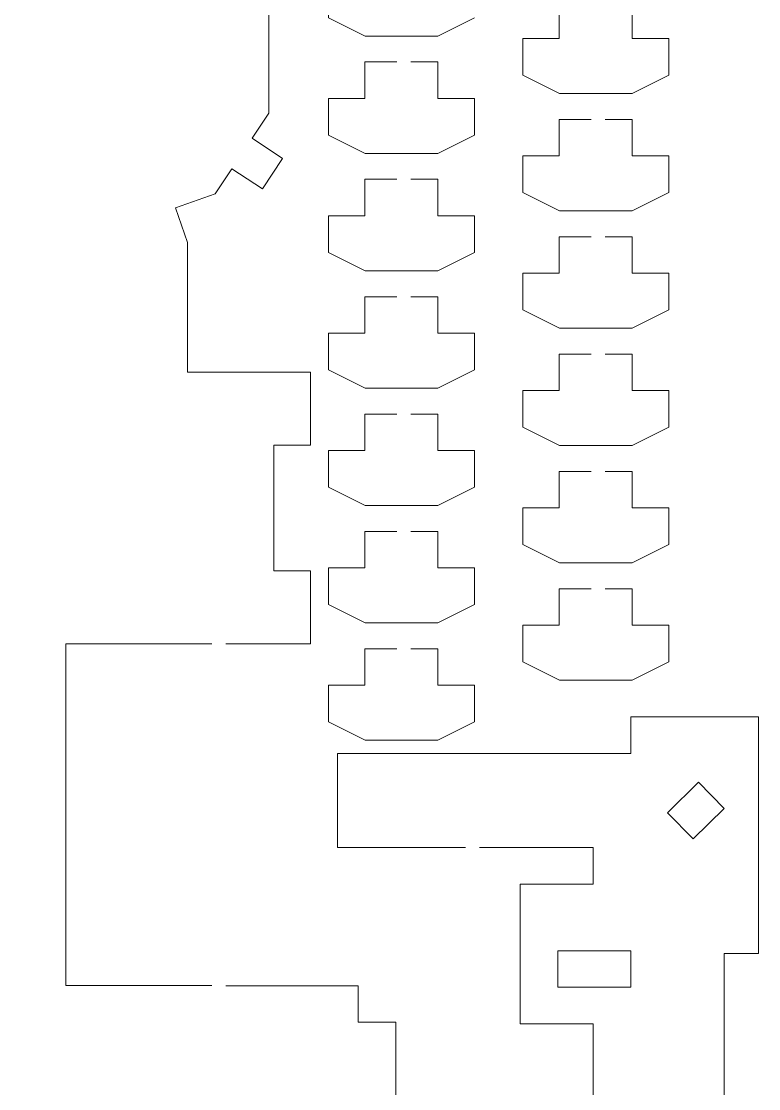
# Model space of a CAD drawing. Header units: centimetres. Extents: x -17.9 to 31.7, y -34.2 to -8.9.
# Drawn here: x -6.77 to -1.51, y -22.03 to -14.4 of the extents above; entities that cross this region are included whole.
import ezdxf

# ---------------------------------------------------------------- set-up
doc = ezdxf.new("R2010")
doc.units = ezdxf.units.CM
doc.header["$MEASUREMENT"] = 0
doc.layers.add('Layer 1', color=7, linetype='Continuous')

msp = doc.modelspace()

# ---------------------------------------------------------------- linework, layer by layer
at = {"layer": 'Layer 1', "color": 250, "lineweight": 9}
for points, knots in [([(-5.3119, -18.84972), (-5.3119, -18.84972), (-4.70847, -18.84972), (-4.70847, -18.84972), (-4.70847, -18.84972), (-4.70847, -18.84972), (-4.70847, -18.32774), (-4.70847, -18.32774), (-4.70847, -18.32774), (-4.70847, -18.32774), (-4.96946, -18.32774), (-4.96946, -18.32774), (-4.96946, -18.32774), (-4.96946, -18.32774), (-4.96946, -17.43143), (-4.96946, -17.43143), (-4.96946, -17.43143), (-4.96946, -17.43143), (-4.70847, -17.43143), (-4.70847, -17.43143), (-4.70847, -17.43143), (-4.70847, -17.43143), (-4.70847, -16.90946), (-4.70847, -16.90946), (-4.70847, -16.90946), (-4.70847, -16.90946), (-5.58678, -16.90946), (-5.58678, -16.90946), (-5.58678, -16.90946), (-5.58678, -16.90946), (-5.58678, -15.98254), (-5.58678, -15.98254), (-5.58678, -15.98254), (-5.58678, -15.98254), (-5.67304, -15.73621), (-5.67304, -15.73621), (-5.67304, -15.73621), (-5.67304, -15.73621), (-5.38875, -15.63666), (-5.38875, -15.63666), (-5.38875, -15.63666), (-5.38875, -15.63666), (-5.2693, -15.45644), (-5.2693, -15.45644), (-5.2693, -15.45644), (-5.2693, -15.45644), (-5.05176, -15.60062), (-5.05176, -15.60062), (-5.05176, -15.60062), (-5.05176, -15.60062), (-4.90757, -15.38309), (-4.90757, -15.38309), (-4.90757, -15.38309), (-4.90757, -15.38309), (-5.12511, -15.2389), (-5.12511, -15.2389), (-5.12511, -15.2389), (-5.12511, -15.2389), (-5.00565, -15.05868), (-5.00565, -15.05868), (-5.00565, -15.05868), (-5.00565, -15.05868), (-5.00565, -14.32349), (-5.00565, -14.32349), (-5.00565, -14.32349), (-5.00565, -14.32349), (-4.74467, -14.32349), (-4.74467, -14.32349), (-4.74467, -14.32349), (-4.74467, -14.32349), (-4.74467, -13.80152), (-4.74467, -13.80152), (-4.74467, -13.80152), (-4.74467, -13.80152), (-5.00565, -13.80152), (-5.00565, -13.80152), (-5.00565, -13.80152), (-5.00565, -13.80152), (-5.00565, -13.06633), (-5.00565, -13.06633), (-5.00565, -13.06633), (-5.00565, -13.06633), (-5.12511, -12.88611), (-5.12511, -12.88611), (-5.12511, -12.88611), (-5.12511, -12.88611), (-4.90757, -12.74193), (-4.90757, -12.74193), (-4.90757, -12.74193), (-4.90757, -12.74193), (-5.05176, -12.52438), (-5.05176, -12.52438), (-5.05176, -12.52438), (-5.05176, -12.52438), (-5.2693, -12.66858), (-5.2693, -12.66858), (-5.2693, -12.66858), (-5.2693, -12.66858), (-5.38875, -12.48835), (-5.38875, -12.48835), (-5.38875, -12.48835), (-5.38875, -12.48835), (-5.67304, -12.3888), (-5.67304, -12.3888), (-5.67304, -12.3888), (-5.67304, -12.3888), (-5.58678, -12.14248), (-5.58678, -12.14248), (-5.58678, -12.14248), (-5.58678, -12.14248), (-6.195, -11.83808), (-6.195, -11.83808), (-6.195, -11.83808), (-6.195, -11.83808), (-6.45579, -11.83808), (-6.45579, -11.83808), (-6.45579, -11.83808), (-6.45579, -11.83808), (-6.45579, -11.18729), (-6.45579, -11.18729), (-6.45579, -11.18729), (-6.45579, -11.18729), (-6.06703, -11.18729), (-6.06703, -11.18729), (-6.06703, -11.18729), (-6.03678, -11.1863), (-6.00685, -11.18075), (-5.97825, -11.17084), (-5.97825, -11.17084), (-5.9422, -11.15833), (-5.90946, -11.13783), (-5.88248, -11.11085), (-5.88248, -11.11085), (-5.84185, -11.07022), (-5.81577, -11.01733), (-5.80828, -10.96038), (-5.80828, -10.96038), (-5.80753, -10.95472), (-5.80688, -10.94905), (-5.80688, -10.94336), (-5.80688, -10.94336), (-5.80688, -10.93766), (-5.80604, -10.93199), (-5.80604, -10.92631), (-5.80604, -10.92631), (-5.80604, -10.92631), (-6.06703, -10.92631), (-6.06703, -10.92631), (-6.06703, -10.92631), (-6.06703, -10.92631), (-6.06703, -10.40433), (-6.06703, -10.40433), (-6.06703, -10.40433), (-6.06703, -10.40433), (-6.58863, -10.40433), (-6.58863, -10.40433), (-6.58863, -10.40433), (-6.58863, -10.40433), (-6.58863, -10.92631), (-6.58863, -10.92631), (-6.58863, -10.92631), (-6.58863, -10.92631), (-6.6832, -10.92631), (-6.6832, -10.92631)], [0, 0, 0, 0, 0.0238095, 0.0238095, 0.0238095, 0.0238095, 0.047619, 0.047619, 0.047619, 0.047619, 0.0714286, 0.0714286, 0.0714286, 0.0714286, 0.0952381, 0.0952381, 0.0952381, 0.0952381, 0.1190476, 0.1190476, 0.1190476, 0.1190476, 0.1428571, 0.1428571, 0.1428571, 0.1428571, 0.1666667, 0.1666667, 0.1666667, 0.1666667, 0.1904762, 0.1904762, 0.1904762, 0.1904762, 0.2142857, 0.2142857, 0.2142857, 0.2142857, 0.2380952, 0.2380952, 0.2380952, 0.2380952, 0.2619048, 0.2619048, 0.2619048, 0.2619048, 0.2857143, 0.2857143, 0.2857143, 0.2857143, 0.3095238, 0.3095238, 0.3095238, 0.3095238, 0.3333333, 0.3333333, 0.3333333, 0.3333333, 0.3571429, 0.3571429, 0.3571429, 0.3571429, 0.3809524, 0.3809524, 0.3809524, 0.3809524, 0.4047619, 0.4047619, 0.4047619, 0.4047619, 0.4285714, 0.4285714, 0.4285714, 0.4285714, 0.452381, 0.452381, 0.452381, 0.452381, 0.4761905, 0.4761905, 0.4761905, 0.4761905, 0.5, 0.5, 0.5, 0.5, 0.5238095, 0.5238095, 0.5238095, 0.5238095, 0.547619, 0.547619, 0.547619, 0.547619, 0.5714286, 0.5714286, 0.5714286, 0.5714286, 0.5952381, 0.5952381, 0.5952381, 0.5952381, 0.6190476, 0.6190476, 0.6190476, 0.6190476, 0.6428571, 0.6428571, 0.6428571, 0.6428571, 0.6666667, 0.6666667, 0.6666667, 0.6666667, 0.6904762, 0.6904762, 0.6904762, 0.6904762, 0.7142857, 0.7142857, 0.7142857, 0.7142857, 0.7380952, 0.7380952, 0.7380952, 0.7380952, 0.7619048, 0.7619048, 0.7619048, 0.7619048, 0.7857143, 0.7857143, 0.7857143, 0.7857143, 0.8095238, 0.8095238, 0.8095238, 0.8095238, 0.8333333, 0.8333333, 0.8333333, 0.8333333, 0.8571429, 0.8571429, 0.8571429, 0.8571429, 0.8809524, 0.8809524, 0.8809524, 0.8809524, 0.9047619, 0.9047619, 0.9047619, 0.9047619, 0.9285714, 0.9285714, 0.9285714, 0.9285714, 0.952381, 0.952381, 0.952381, 0.952381, 1, 1, 1, 1]), ([(-6.7832, -10.92631), (-6.7832, -10.92631), (-6.97777, -10.92631), (-6.97777, -10.92631), (-6.97777, -10.92631), (-6.97777, -10.92631), (-6.97777, -14.01845), (-6.97777, -14.01845), (-6.97777, -14.01845), (-6.97777, -14.01845), (-5.67304, -14.01845), (-5.67304, -14.01845), (-5.67304, -14.01845), (-5.67304, -14.01845), (-5.67304, -14.27883), (-5.67304, -14.27883), (-5.67304, -14.27883), (-5.67304, -14.27883), (-6.97797, -14.27883), (-6.97797, -14.27883), (-6.97797, -14.27883), (-6.97797, -14.27883), (-6.97798, -16.29522), (-6.97798, -16.29522), (-6.97798, -16.29522), (-6.97897, -16.32547), (-6.98451, -16.35541), (-6.99443, -16.38401), (-6.99443, -16.38401), (-7.00693, -16.42005), (-7.02744, -16.4528), (-7.05442, -16.47977), (-7.05442, -16.47977), (-7.07459, -16.49994), (-7.09794, -16.51668), (-7.12353, -16.5293), (-7.12353, -16.5293), (-7.14912, -16.54192), (-7.17661, -16.55026), (-7.2049, -16.55399), (-7.2049, -16.55399), (-7.22065, -16.55606), (-7.2365, -16.5573), (-7.25238, -16.55772), (-7.25238, -16.55772), (-7.28209, -16.55849), (-7.31139, -16.56471), (-7.33884, -16.57609), (-7.33884, -16.57609), (-7.38116, -16.59363), (-7.41813, -16.62199), (-7.44602, -16.65834), (-7.44602, -16.65834), (-7.4739, -16.69468), (-7.49174, -16.73772), (-7.49771, -16.78315), (-7.49771, -16.78315), (-7.49771, -16.78691), (-7.49883, -16.79069), (-7.49883, -16.79447), (-7.49883, -16.79447), (-7.49883, -16.80205), (-7.49995, -16.80963), (-7.49995, -16.81722), (-7.49995, -16.81722), (-7.49995, -16.81722), (-7.49994, -17.0782), (-7.49994, -17.0782), (-7.49994, -17.0782), (-7.49896, -17.10845), (-7.49341, -17.13838), (-7.48349, -17.16697), (-7.48349, -17.16697), (-7.471, -17.20302), (-7.45048, -17.23576), (-7.42351, -17.26274), (-7.42351, -17.26274), (-7.40334, -17.28292), (-7.37999, -17.29965), (-7.3544, -17.31226), (-7.3544, -17.31226), (-7.3288, -17.32489), (-7.30132, -17.33322), (-7.27304, -17.33694), (-7.27304, -17.33694), (-7.25728, -17.33901), (-7.24143, -17.34026), (-7.22554, -17.34068), (-7.22554, -17.34068), (-7.19584, -17.34144), (-7.16653, -17.34767), (-7.13908, -17.35903), (-7.13908, -17.35903), (-7.09676, -17.37656), (-7.05978, -17.40493), (-7.03188, -17.44127), (-7.03188, -17.44127), (-7.00399, -17.47761), (-6.98615, -17.52066), (-6.98016, -17.56608), (-6.98016, -17.56608), (-6.98016, -17.56985), (-6.97904, -17.57365), (-6.97904, -17.57745), (-6.97904, -17.57745), (-6.97904, -17.58501), (-6.97792, -17.59258), (-6.97792, -17.60015), (-6.97792, -17.60015), (-6.97792, -17.60015), (-6.97793, -20.50588), (-6.97793, -20.50588), (-6.97793, -20.50588), (-6.97892, -20.53613), (-6.98447, -20.56605), (-6.99439, -20.59465), (-6.99439, -20.59465), (-7.00689, -20.63069), (-7.02739, -20.66343), (-7.05437, -20.69041), (-7.05437, -20.69041), (-7.07455, -20.71059), (-7.0979, -20.72732), (-7.12348, -20.73994), (-7.12348, -20.73994), (-7.14907, -20.75256), (-7.17656, -20.7609), (-7.20485, -20.76462), (-7.20485, -20.76462), (-7.2206, -20.76669), (-7.23645, -20.76794), (-7.25233, -20.76835), (-7.25233, -20.76835), (-7.28203, -20.76912), (-7.31134, -20.77535), (-7.33879, -20.78672), (-7.33879, -20.78672), (-7.38111, -20.80425), (-7.41807, -20.83261), (-7.44597, -20.86896), (-7.44597, -20.86896), (-7.47386, -20.90531), (-7.49169, -20.94835), (-7.49766, -20.99377), (-7.49766, -20.99377), (-7.49766, -20.99754), (-7.49878, -21.00131), (-7.49878, -21.0051), (-7.49878, -21.0051), (-7.49878, -21.01268), (-7.4999, -21.02025), (-7.4999, -21.02784), (-7.4999, -21.02784), (-7.4999, -21.02784), (-7.4999, -21.28882), (-7.4999, -21.28882), (-7.4999, -21.28882), (-7.49891, -21.31907), (-7.49337, -21.34901), (-7.48346, -21.37761), (-7.48346, -21.37761), (-7.47097, -21.41365), (-7.45047, -21.44639), (-7.4235, -21.47336), (-7.4235, -21.47336), (-7.40334, -21.49353), (-7.38, -21.51027), (-7.35441, -21.52289), (-7.35441, -21.52289), (-7.32882, -21.53551), (-7.30134, -21.54385), (-7.27305, -21.54757), (-7.27305, -21.54757), (-7.2573, -21.54965), (-7.24145, -21.55089), (-7.22556, -21.55131), (-7.22556, -21.55131), (-7.19586, -21.55208), (-7.16656, -21.55831), (-7.13911, -21.56968), (-7.13911, -21.56968), (-7.09678, -21.58721), (-7.0598, -21.61557), (-7.03191, -21.65191), (-7.03191, -21.65191), (-7.00401, -21.68826), (-6.98617, -21.73131), (-6.98018, -21.77673), (-6.98018, -21.77673), (-6.98018, -21.7805), (-6.97906, -21.78429), (-6.97906, -21.78809), (-6.97906, -21.78809), (-6.97906, -21.79565), (-6.97794, -21.80322), (-6.97794, -21.8108), (-6.97794, -21.8108), (-6.97794, -21.8108), (-6.97797, -24.33248), (-6.97797, -24.33248), (-6.97797, -24.33248), (-6.97797, -24.33248), (-5.67304, -24.33248), (-5.67304, -24.33248), (-5.67304, -24.33248), (-5.67304, -24.33248), (-5.67304, -24.59287), (-5.67304, -24.59287), (-5.67304, -24.59287), (-5.67304, -24.59287), (-6.45579, -24.59287), (-6.45579, -24.59287), (-6.45579, -24.59287), (-6.45579, -24.59287), (-6.45579, -26.31849), (-6.45579, -26.31849), (-6.45579, -26.31849), (-6.45579, -26.31849), (-6.91388, -26.48479), (-6.91388, -26.48479), (-6.91388, -26.48479), (-6.91388, -26.48479), (-6.91388, -26.8314), (-6.91388, -26.8314), (-6.91388, -26.8314), (-6.91388, -26.8314), (-5.67304, -26.8314), (-5.67304, -26.8314)], [0, 0, 0, 0, 0.0172414, 0.0172414, 0.0172414, 0.0172414, 0.0344828, 0.0344828, 0.0344828, 0.0344828, 0.0517241, 0.0517241, 0.0517241, 0.0517241, 0.0689655, 0.0689655, 0.0689655, 0.0689655, 0.0862069, 0.0862069, 0.0862069, 0.0862069, 0.1034483, 0.1034483, 0.1034483, 0.1034483, 0.1206897, 0.1206897, 0.1206897, 0.1206897, 0.137931, 0.137931, 0.137931, 0.137931, 0.1551724, 0.1551724, 0.1551724, 0.1551724, 0.1724138, 0.1724138, 0.1724138, 0.1724138, 0.1896552, 0.1896552, 0.1896552, 0.1896552, 0.2068966, 0.2068966, 0.2068966, 0.2068966, 0.2241379, 0.2241379, 0.2241379, 0.2241379, 0.2413793, 0.2413793, 0.2413793, 0.2413793, 0.2586207, 0.2586207, 0.2586207, 0.2586207, 0.2758621, 0.2758621, 0.2758621, 0.2758621, 0.2931034, 0.2931034, 0.2931034, 0.2931034, 0.3103448, 0.3103448, 0.3103448, 0.3103448, 0.3275862, 0.3275862, 0.3275862, 0.3275862, 0.3448276, 0.3448276, 0.3448276, 0.3448276, 0.362069, 0.362069, 0.362069, 0.362069, 0.3793103, 0.3793103, 0.3793103, 0.3793103, 0.3965517, 0.3965517, 0.3965517, 0.3965517, 0.4137931, 0.4137931, 0.4137931, 0.4137931, 0.4310345, 0.4310345, 0.4310345, 0.4310345, 0.4482759, 0.4482759, 0.4482759, 0.4482759, 0.4655172, 0.4655172, 0.4655172, 0.4655172, 0.4827586, 0.4827586, 0.4827586, 0.4827586, 0.5, 0.5, 0.5, 0.5, 0.5172414, 0.5172414, 0.5172414, 0.5172414, 0.5344828, 0.5344828, 0.5344828, 0.5344828, 0.5517241, 0.5517241, 0.5517241, 0.5517241, 0.5689655, 0.5689655, 0.5689655, 0.5689655, 0.5862069, 0.5862069, 0.5862069, 0.5862069, 0.6034483, 0.6034483, 0.6034483, 0.6034483, 0.6206897, 0.6206897, 0.6206897, 0.6206897, 0.637931, 0.637931, 0.637931, 0.637931, 0.6551724, 0.6551724, 0.6551724, 0.6551724, 0.6724138, 0.6724138, 0.6724138, 0.6724138, 0.6896552, 0.6896552, 0.6896552, 0.6896552, 0.7068966, 0.7068966, 0.7068966, 0.7068966, 0.7241379, 0.7241379, 0.7241379, 0.7241379, 0.7413793, 0.7413793, 0.7413793, 0.7413793, 0.7586207, 0.7586207, 0.7586207, 0.7586207, 0.7758621, 0.7758621, 0.7758621, 0.7758621, 0.7931034, 0.7931034, 0.7931034, 0.7931034, 0.8103448, 0.8103448, 0.8103448, 0.8103448, 0.8275862, 0.8275862, 0.8275862, 0.8275862, 0.8448276, 0.8448276, 0.8448276, 0.8448276, 0.862069, 0.862069, 0.862069, 0.862069, 0.8793103, 0.8793103, 0.8793103, 0.8793103, 0.8965517, 0.8965517, 0.8965517, 0.8965517, 0.9137931, 0.9137931, 0.9137931, 0.9137931, 0.9310345, 0.9310345, 0.9310345, 0.9310345, 0.9482759, 0.9482759, 0.9482759, 0.9482759, 0.9655172, 0.9655172, 0.9655172, 0.9655172, 1, 1, 1, 1]), ([(-4.09092, -13.85638), (-4.09092, -13.85638), (-4.31974, -13.85638), (-4.31974, -13.85638), (-4.31974, -13.85638), (-4.31974, -13.85638), (-4.31974, -14.11736), (-4.31974, -14.11736), (-4.31974, -14.11736), (-4.31974, -14.11736), (-4.57947, -14.11736), (-4.57947, -14.11736), (-4.57947, -14.11736), (-4.57947, -14.11736), (-4.57947, -14.37834), (-4.57947, -14.37834), (-4.57947, -14.37834), (-4.57947, -14.37834), (-4.31848, -14.50884), (-4.31848, -14.50884), (-4.31848, -14.50884), (-4.31848, -14.50884), (-3.79777, -14.50884), (-3.79777, -14.50884), (-3.79777, -14.50884), (-3.79777, -14.50884), (-3.53679, -14.37834), (-3.53679, -14.37834)], [0, 0, 0, 0, 0.125, 0.125, 0.125, 0.125, 0.25, 0.25, 0.25, 0.25, 0.375, 0.375, 0.375, 0.375, 0.5, 0.5, 0.5, 0.5, 0.625, 0.625, 0.625, 0.625, 0.75, 0.75, 0.75, 0.75, 1, 1, 1, 1]), ([(-2.70272, -14.26594), (-2.70272, -14.26594), (-2.93154, -14.26594), (-2.93154, -14.26594), (-2.93154, -14.26594), (-2.93154, -14.26594), (-2.93154, -14.52692), (-2.93154, -14.52692), (-2.93154, -14.52692), (-2.93154, -14.52692), (-3.19127, -14.52692), (-3.19127, -14.52692), (-3.19127, -14.52692), (-3.19127, -14.52692), (-3.19127, -14.7879), (-3.19127, -14.7879), (-3.19127, -14.7879), (-3.19127, -14.7879), (-2.93028, -14.9184), (-2.93028, -14.9184), (-2.93028, -14.9184), (-2.93028, -14.9184), (-2.40957, -14.9184), (-2.40957, -14.9184), (-2.40957, -14.9184), (-2.40957, -14.9184), (-2.14859, -14.7879), (-2.14859, -14.7879)], [0, 0, 0, 0, 0.125, 0.125, 0.125, 0.125, 0.25, 0.25, 0.25, 0.25, 0.375, 0.375, 0.375, 0.375, 0.5, 0.5, 0.5, 0.5, 0.625, 0.625, 0.625, 0.625, 0.75, 0.75, 0.75, 0.75, 1, 1, 1, 1]), ([(-2.14859, -14.7879), (-2.14859, -14.7879), (-2.14859, -14.5269), (-2.14859, -14.5269), (-2.14859, -14.5269), (-2.14859, -14.5269), (-2.40957, -14.5269), (-2.40957, -14.5269), (-2.40957, -14.5269), (-2.40957, -14.5269), (-2.40957, -14.26594), (-2.40957, -14.26594), (-2.40957, -14.26594), (-2.40957, -14.26594), (-2.60272, -14.26594), (-2.60272, -14.26594)], [0, 0, 0, 0, 0.2, 0.2, 0.2, 0.2, 0.4, 0.4, 0.4, 0.4, 0.6, 0.6, 0.6, 0.6, 1, 1, 1, 1]), ([(-4.09092, -14.69423), (-4.09092, -14.69423), (-4.31974, -14.69423), (-4.31974, -14.69423), (-4.31974, -14.69423), (-4.31974, -14.69423), (-4.31974, -14.95521), (-4.31974, -14.95521), (-4.31974, -14.95521), (-4.31974, -14.95521), (-4.57947, -14.95521), (-4.57947, -14.95521), (-4.57947, -14.95521), (-4.57947, -14.95521), (-4.57947, -15.21619), (-4.57947, -15.21619), (-4.57947, -15.21619), (-4.57947, -15.21619), (-4.31848, -15.34669), (-4.31848, -15.34669), (-4.31848, -15.34669), (-4.31848, -15.34669), (-3.79777, -15.34669), (-3.79777, -15.34669), (-3.79777, -15.34669), (-3.79777, -15.34669), (-3.53679, -15.21619), (-3.53679, -15.21619)], [0, 0, 0, 0, 0.125, 0.125, 0.125, 0.125, 0.25, 0.25, 0.25, 0.25, 0.375, 0.375, 0.375, 0.375, 0.5, 0.5, 0.5, 0.5, 0.625, 0.625, 0.625, 0.625, 0.75, 0.75, 0.75, 0.75, 1, 1, 1, 1]), ([(-3.53679, -15.21619), (-3.53679, -15.21619), (-3.53679, -14.95519), (-3.53679, -14.95519), (-3.53679, -14.95519), (-3.53679, -14.95519), (-3.79777, -14.95519), (-3.79777, -14.95519), (-3.79777, -14.95519), (-3.79777, -14.95519), (-3.79777, -14.69423), (-3.79777, -14.69423), (-3.79777, -14.69423), (-3.79777, -14.69423), (-3.99092, -14.69423), (-3.99092, -14.69423)], [0, 0, 0, 0, 0.2, 0.2, 0.2, 0.2, 0.4, 0.4, 0.4, 0.4, 0.6, 0.6, 0.6, 0.6, 1, 1, 1, 1]), ([(-2.70272, -15.10379), (-2.70272, -15.10379), (-2.93154, -15.10379), (-2.93154, -15.10379), (-2.93154, -15.10379), (-2.93154, -15.10379), (-2.93154, -15.36477), (-2.93154, -15.36477), (-2.93154, -15.36477), (-2.93154, -15.36477), (-3.19127, -15.36477), (-3.19127, -15.36477), (-3.19127, -15.36477), (-3.19127, -15.36477), (-3.19127, -15.62575), (-3.19127, -15.62575), (-3.19127, -15.62575), (-3.19127, -15.62575), (-2.93028, -15.75625), (-2.93028, -15.75625), (-2.93028, -15.75625), (-2.93028, -15.75625), (-2.40957, -15.75625), (-2.40957, -15.75625), (-2.40957, -15.75625), (-2.40957, -15.75625), (-2.14859, -15.62575), (-2.14859, -15.62575)], [0, 0, 0, 0, 0.125, 0.125, 0.125, 0.125, 0.25, 0.25, 0.25, 0.25, 0.375, 0.375, 0.375, 0.375, 0.5, 0.5, 0.5, 0.5, 0.625, 0.625, 0.625, 0.625, 0.75, 0.75, 0.75, 0.75, 1, 1, 1, 1]), ([(-2.14859, -15.62575), (-2.14859, -15.62575), (-2.14859, -15.36475), (-2.14859, -15.36475), (-2.14859, -15.36475), (-2.14859, -15.36475), (-2.40957, -15.36475), (-2.40957, -15.36475), (-2.40957, -15.36475), (-2.40957, -15.36475), (-2.40957, -15.10379), (-2.40957, -15.10379), (-2.40957, -15.10379), (-2.40957, -15.10379), (-2.60272, -15.10379), (-2.60272, -15.10379)], [0, 0, 0, 0, 0.2, 0.2, 0.2, 0.2, 0.4, 0.4, 0.4, 0.4, 0.6, 0.6, 0.6, 0.6, 1, 1, 1, 1]), ([(-4.09092, -15.53208), (-4.09092, -15.53208), (-4.31974, -15.53208), (-4.31974, -15.53208), (-4.31974, -15.53208), (-4.31974, -15.53208), (-4.31974, -15.79306), (-4.31974, -15.79306), (-4.31974, -15.79306), (-4.31974, -15.79306), (-4.57947, -15.79306), (-4.57947, -15.79306), (-4.57947, -15.79306), (-4.57947, -15.79306), (-4.57947, -16.05404), (-4.57947, -16.05404), (-4.57947, -16.05404), (-4.57947, -16.05404), (-4.31848, -16.18454), (-4.31848, -16.18454), (-4.31848, -16.18454), (-4.31848, -16.18454), (-3.79777, -16.18454), (-3.79777, -16.18454), (-3.79777, -16.18454), (-3.79777, -16.18454), (-3.53679, -16.05404), (-3.53679, -16.05404)], [0, 0, 0, 0, 0.125, 0.125, 0.125, 0.125, 0.25, 0.25, 0.25, 0.25, 0.375, 0.375, 0.375, 0.375, 0.5, 0.5, 0.5, 0.5, 0.625, 0.625, 0.625, 0.625, 0.75, 0.75, 0.75, 0.75, 1, 1, 1, 1]), ([(-3.53679, -16.05404), (-3.53679, -16.05404), (-3.53679, -15.79304), (-3.53679, -15.79304), (-3.53679, -15.79304), (-3.53679, -15.79304), (-3.79777, -15.79304), (-3.79777, -15.79304), (-3.79777, -15.79304), (-3.79777, -15.79304), (-3.79777, -15.53208), (-3.79777, -15.53208), (-3.79777, -15.53208), (-3.79777, -15.53208), (-3.99092, -15.53208), (-3.99092, -15.53208)], [0, 0, 0, 0, 0.2, 0.2, 0.2, 0.2, 0.4, 0.4, 0.4, 0.4, 0.6, 0.6, 0.6, 0.6, 1, 1, 1, 1]), ([(-2.70272, -15.94164), (-2.70272, -15.94164), (-2.93154, -15.94164), (-2.93154, -15.94164), (-2.93154, -15.94164), (-2.93154, -15.94164), (-2.93154, -16.20262), (-2.93154, -16.20262), (-2.93154, -16.20262), (-2.93154, -16.20262), (-3.19127, -16.20262), (-3.19127, -16.20262), (-3.19127, -16.20262), (-3.19127, -16.20262), (-3.19127, -16.4636), (-3.19127, -16.4636), (-3.19127, -16.4636), (-3.19127, -16.4636), (-2.93028, -16.5941), (-2.93028, -16.5941), (-2.93028, -16.5941), (-2.93028, -16.5941), (-2.40957, -16.5941), (-2.40957, -16.5941), (-2.40957, -16.5941), (-2.40957, -16.5941), (-2.14859, -16.4636), (-2.14859, -16.4636)], [0, 0, 0, 0, 0.125, 0.125, 0.125, 0.125, 0.25, 0.25, 0.25, 0.25, 0.375, 0.375, 0.375, 0.375, 0.5, 0.5, 0.5, 0.5, 0.625, 0.625, 0.625, 0.625, 0.75, 0.75, 0.75, 0.75, 1, 1, 1, 1]), ([(-2.14859, -16.4636), (-2.14859, -16.4636), (-2.14859, -16.2026), (-2.14859, -16.2026), (-2.14859, -16.2026), (-2.14859, -16.2026), (-2.40957, -16.2026), (-2.40957, -16.2026), (-2.40957, -16.2026), (-2.40957, -16.2026), (-2.40957, -15.94164), (-2.40957, -15.94164), (-2.40957, -15.94164), (-2.40957, -15.94164), (-2.60272, -15.94164), (-2.60272, -15.94164)], [0, 0, 0, 0, 0.2, 0.2, 0.2, 0.2, 0.4, 0.4, 0.4, 0.4, 0.6, 0.6, 0.6, 0.6, 1, 1, 1, 1]), ([(-4.09092, -16.36993), (-4.09092, -16.36993), (-4.31974, -16.36993), (-4.31974, -16.36993), (-4.31974, -16.36993), (-4.31974, -16.36993), (-4.31974, -16.63091), (-4.31974, -16.63091), (-4.31974, -16.63091), (-4.31974, -16.63091), (-4.57947, -16.63091), (-4.57947, -16.63091), (-4.57947, -16.63091), (-4.57947, -16.63091), (-4.57947, -16.89189), (-4.57947, -16.89189), (-4.57947, -16.89189), (-4.57947, -16.89189), (-4.31848, -17.02239), (-4.31848, -17.02239), (-4.31848, -17.02239), (-4.31848, -17.02239), (-3.79777, -17.02239), (-3.79777, -17.02239), (-3.79777, -17.02239), (-3.79777, -17.02239), (-3.53679, -16.89189), (-3.53679, -16.89189)], [0, 0, 0, 0, 0.125, 0.125, 0.125, 0.125, 0.25, 0.25, 0.25, 0.25, 0.375, 0.375, 0.375, 0.375, 0.5, 0.5, 0.5, 0.5, 0.625, 0.625, 0.625, 0.625, 0.75, 0.75, 0.75, 0.75, 1, 1, 1, 1]), ([(-3.53679, -16.89189), (-3.53679, -16.89189), (-3.53679, -16.63089), (-3.53679, -16.63089), (-3.53679, -16.63089), (-3.53679, -16.63089), (-3.79777, -16.63089), (-3.79777, -16.63089), (-3.79777, -16.63089), (-3.79777, -16.63089), (-3.79777, -16.36993), (-3.79777, -16.36993), (-3.79777, -16.36993), (-3.79777, -16.36993), (-3.99092, -16.36993), (-3.99092, -16.36993)], [0, 0, 0, 0, 0.2, 0.2, 0.2, 0.2, 0.4, 0.4, 0.4, 0.4, 0.6, 0.6, 0.6, 0.6, 1, 1, 1, 1]), ([(-2.70272, -16.77949), (-2.70272, -16.77949), (-2.93154, -16.77949), (-2.93154, -16.77949), (-2.93154, -16.77949), (-2.93154, -16.77949), (-2.93154, -17.04047), (-2.93154, -17.04047), (-2.93154, -17.04047), (-2.93154, -17.04047), (-3.19127, -17.04047), (-3.19127, -17.04047), (-3.19127, -17.04047), (-3.19127, -17.04047), (-3.19127, -17.30145), (-3.19127, -17.30145), (-3.19127, -17.30145), (-3.19127, -17.30145), (-2.93028, -17.43195), (-2.93028, -17.43195), (-2.93028, -17.43195), (-2.93028, -17.43195), (-2.40957, -17.43195), (-2.40957, -17.43195), (-2.40957, -17.43195), (-2.40957, -17.43195), (-2.14859, -17.30145), (-2.14859, -17.30145)], [0, 0, 0, 0, 0.125, 0.125, 0.125, 0.125, 0.25, 0.25, 0.25, 0.25, 0.375, 0.375, 0.375, 0.375, 0.5, 0.5, 0.5, 0.5, 0.625, 0.625, 0.625, 0.625, 0.75, 0.75, 0.75, 0.75, 1, 1, 1, 1]), ([(-2.14859, -17.30145), (-2.14859, -17.30145), (-2.14859, -17.04045), (-2.14859, -17.04045), (-2.14859, -17.04045), (-2.14859, -17.04045), (-2.40957, -17.04045), (-2.40957, -17.04045), (-2.40957, -17.04045), (-2.40957, -17.04045), (-2.40957, -16.77949), (-2.40957, -16.77949), (-2.40957, -16.77949), (-2.40957, -16.77949), (-2.60272, -16.77949), (-2.60272, -16.77949)], [0, 0, 0, 0, 0.2, 0.2, 0.2, 0.2, 0.4, 0.4, 0.4, 0.4, 0.6, 0.6, 0.6, 0.6, 1, 1, 1, 1]), ([(-4.09092, -17.20778), (-4.09092, -17.20778), (-4.31974, -17.20778), (-4.31974, -17.20778), (-4.31974, -17.20778), (-4.31974, -17.20778), (-4.31974, -17.46876), (-4.31974, -17.46876), (-4.31974, -17.46876), (-4.31974, -17.46876), (-4.57947, -17.46876), (-4.57947, -17.46876), (-4.57947, -17.46876), (-4.57947, -17.46876), (-4.57947, -17.72974), (-4.57947, -17.72974), (-4.57947, -17.72974), (-4.57947, -17.72974), (-4.31848, -17.86024), (-4.31848, -17.86024), (-4.31848, -17.86024), (-4.31848, -17.86024), (-3.79777, -17.86024), (-3.79777, -17.86024), (-3.79777, -17.86024), (-3.79777, -17.86024), (-3.53679, -17.72974), (-3.53679, -17.72974)], [0, 0, 0, 0, 0.125, 0.125, 0.125, 0.125, 0.25, 0.25, 0.25, 0.25, 0.375, 0.375, 0.375, 0.375, 0.5, 0.5, 0.5, 0.5, 0.625, 0.625, 0.625, 0.625, 0.75, 0.75, 0.75, 0.75, 1, 1, 1, 1]), ([(-3.53679, -17.72974), (-3.53679, -17.72974), (-3.53679, -17.46874), (-3.53679, -17.46874), (-3.53679, -17.46874), (-3.53679, -17.46874), (-3.79777, -17.46874), (-3.79777, -17.46874), (-3.79777, -17.46874), (-3.79777, -17.46874), (-3.79777, -17.20778), (-3.79777, -17.20778), (-3.79777, -17.20778), (-3.79777, -17.20778), (-3.99092, -17.20778), (-3.99092, -17.20778)], [0, 0, 0, 0, 0.2, 0.2, 0.2, 0.2, 0.4, 0.4, 0.4, 0.4, 0.6, 0.6, 0.6, 0.6, 1, 1, 1, 1]), ([(-2.70272, -17.61734), (-2.70272, -17.61734), (-2.93154, -17.61734), (-2.93154, -17.61734), (-2.93154, -17.61734), (-2.93154, -17.61734), (-2.93154, -17.87832), (-2.93154, -17.87832), (-2.93154, -17.87832), (-2.93154, -17.87832), (-3.19127, -17.87832), (-3.19127, -17.87832), (-3.19127, -17.87832), (-3.19127, -17.87832), (-3.19127, -18.1393), (-3.19127, -18.1393), (-3.19127, -18.1393), (-3.19127, -18.1393), (-2.93028, -18.2698), (-2.93028, -18.2698), (-2.93028, -18.2698), (-2.93028, -18.2698), (-2.40957, -18.2698), (-2.40957, -18.2698), (-2.40957, -18.2698), (-2.40957, -18.2698), (-2.14859, -18.1393), (-2.14859, -18.1393)], [0, 0, 0, 0, 0.125, 0.125, 0.125, 0.125, 0.25, 0.25, 0.25, 0.25, 0.375, 0.375, 0.375, 0.375, 0.5, 0.5, 0.5, 0.5, 0.625, 0.625, 0.625, 0.625, 0.75, 0.75, 0.75, 0.75, 1, 1, 1, 1]), ([(-2.14859, -18.1393), (-2.14859, -18.1393), (-2.14859, -17.8783), (-2.14859, -17.8783), (-2.14859, -17.8783), (-2.14859, -17.8783), (-2.40957, -17.8783), (-2.40957, -17.8783), (-2.40957, -17.8783), (-2.40957, -17.8783), (-2.40957, -17.61734), (-2.40957, -17.61734), (-2.40957, -17.61734), (-2.40957, -17.61734), (-2.60272, -17.61734), (-2.60272, -17.61734)], [0, 0, 0, 0, 0.2, 0.2, 0.2, 0.2, 0.4, 0.4, 0.4, 0.4, 0.6, 0.6, 0.6, 0.6, 1, 1, 1, 1]), ([(-4.09092, -18.04563), (-4.09092, -18.04563), (-4.31974, -18.04563), (-4.31974, -18.04563), (-4.31974, -18.04563), (-4.31974, -18.04563), (-4.31974, -18.30661), (-4.31974, -18.30661), (-4.31974, -18.30661), (-4.31974, -18.30661), (-4.57947, -18.30661), (-4.57947, -18.30661), (-4.57947, -18.30661), (-4.57947, -18.30661), (-4.57947, -18.56759), (-4.57947, -18.56759), (-4.57947, -18.56759), (-4.57947, -18.56759), (-4.31848, -18.69809), (-4.31848, -18.69809), (-4.31848, -18.69809), (-4.31848, -18.69809), (-3.79777, -18.69809), (-3.79777, -18.69809), (-3.79777, -18.69809), (-3.79777, -18.69809), (-3.53679, -18.56759), (-3.53679, -18.56759)], [0, 0, 0, 0, 0.125, 0.125, 0.125, 0.125, 0.25, 0.25, 0.25, 0.25, 0.375, 0.375, 0.375, 0.375, 0.5, 0.5, 0.5, 0.5, 0.625, 0.625, 0.625, 0.625, 0.75, 0.75, 0.75, 0.75, 1, 1, 1, 1]), ([(-3.53679, -18.56759), (-3.53679, -18.56759), (-3.53679, -18.30659), (-3.53679, -18.30659), (-3.53679, -18.30659), (-3.53679, -18.30659), (-3.79777, -18.30659), (-3.79777, -18.30659), (-3.79777, -18.30659), (-3.79777, -18.30659), (-3.79777, -18.04563), (-3.79777, -18.04563), (-3.79777, -18.04563), (-3.79777, -18.04563), (-3.99092, -18.04563), (-3.99092, -18.04563)], [0, 0, 0, 0, 0.2, 0.2, 0.2, 0.2, 0.4, 0.4, 0.4, 0.4, 0.6, 0.6, 0.6, 0.6, 1, 1, 1, 1]), ([(-2.70272, -18.45519), (-2.70272, -18.45519), (-2.93154, -18.45519), (-2.93154, -18.45519), (-2.93154, -18.45519), (-2.93154, -18.45519), (-2.93154, -18.71617), (-2.93154, -18.71617), (-2.93154, -18.71617), (-2.93154, -18.71617), (-3.19127, -18.71617), (-3.19127, -18.71617), (-3.19127, -18.71617), (-3.19127, -18.71617), (-3.19127, -18.97715), (-3.19127, -18.97715), (-3.19127, -18.97715), (-3.19127, -18.97715), (-2.93028, -19.10765), (-2.93028, -19.10765), (-2.93028, -19.10765), (-2.93028, -19.10765), (-2.40957, -19.10765), (-2.40957, -19.10765), (-2.40957, -19.10765), (-2.40957, -19.10765), (-2.14859, -18.97715), (-2.14859, -18.97715)], [0, 0, 0, 0, 0.125, 0.125, 0.125, 0.125, 0.25, 0.25, 0.25, 0.25, 0.375, 0.375, 0.375, 0.375, 0.5, 0.5, 0.5, 0.5, 0.625, 0.625, 0.625, 0.625, 0.75, 0.75, 0.75, 0.75, 1, 1, 1, 1]), ([(-2.14859, -18.97715), (-2.14859, -18.97715), (-2.14859, -18.71615), (-2.14859, -18.71615), (-2.14859, -18.71615), (-2.14859, -18.71615), (-2.40957, -18.71615), (-2.40957, -18.71615), (-2.40957, -18.71615), (-2.40957, -18.71615), (-2.40957, -18.45519), (-2.40957, -18.45519), (-2.40957, -18.45519), (-2.40957, -18.45519), (-2.60272, -18.45519), (-2.60272, -18.45519)], [0, 0, 0, 0, 0.2, 0.2, 0.2, 0.2, 0.4, 0.4, 0.4, 0.4, 0.6, 0.6, 0.6, 0.6, 1, 1, 1, 1]), ([(-5.4119, -21.28975), (-5.4119, -21.28975), (-6.45575, -21.28965), (-6.45575, -21.28965), (-6.45575, -21.28965), (-6.45575, -21.28965), (-6.45579, -18.84972), (-6.45579, -18.84972), (-6.45579, -18.84972), (-6.45579, -18.84972), (-5.4119, -18.84972), (-5.4119, -18.84972)], [0, 0, 0, 0, 0.25, 0.25, 0.25, 0.25, 0.5, 0.5, 0.5, 0.5, 1, 1, 1, 1]), ([(-4.09092, -18.88348), (-4.09092, -18.88348), (-4.31974, -18.88348), (-4.31974, -18.88348), (-4.31974, -18.88348), (-4.31974, -18.88348), (-4.31974, -19.14446), (-4.31974, -19.14446), (-4.31974, -19.14446), (-4.31974, -19.14446), (-4.57947, -19.14446), (-4.57947, -19.14446), (-4.57947, -19.14446), (-4.57947, -19.14446), (-4.57947, -19.40544), (-4.57947, -19.40544), (-4.57947, -19.40544), (-4.57947, -19.40544), (-4.31848, -19.53594), (-4.31848, -19.53594), (-4.31848, -19.53594), (-4.31848, -19.53594), (-3.79777, -19.53594), (-3.79777, -19.53594), (-3.79777, -19.53594), (-3.79777, -19.53594), (-3.53679, -19.40544), (-3.53679, -19.40544)], [0, 0, 0, 0, 0.125, 0.125, 0.125, 0.125, 0.25, 0.25, 0.25, 0.25, 0.375, 0.375, 0.375, 0.375, 0.5, 0.5, 0.5, 0.5, 0.625, 0.625, 0.625, 0.625, 0.75, 0.75, 0.75, 0.75, 1, 1, 1, 1]), ([(-3.53679, -19.40544), (-3.53679, -19.40544), (-3.53679, -19.14444), (-3.53679, -19.14444), (-3.53679, -19.14444), (-3.53679, -19.14444), (-3.79777, -19.14444), (-3.79777, -19.14444), (-3.79777, -19.14444), (-3.79777, -19.14444), (-3.79777, -18.88348), (-3.79777, -18.88348), (-3.79777, -18.88348), (-3.79777, -18.88348), (-3.99092, -18.88348), (-3.99092, -18.88348)], [0, 0, 0, 0, 0.2, 0.2, 0.2, 0.2, 0.4, 0.4, 0.4, 0.4, 0.6, 0.6, 0.6, 0.6, 1, 1, 1, 1]), ([(-3.60181, -20.30415), (-3.60181, -20.30415), (-4.51498, -20.30414), (-4.51498, -20.30414), (-4.51498, -20.30414), (-4.51498, -20.30414), (-4.51498, -19.63201), (-4.51498, -19.63201), (-4.51498, -19.63201), (-4.51498, -19.63201), (-2.419, -19.63201), (-2.419, -19.63201), (-2.419, -19.63201), (-2.419, -19.63201), (-2.419, -19.37102), (-2.419, -19.37102), (-2.419, -19.37102), (-2.419, -19.37102), (-1.50682, -19.37102), (-1.50682, -19.37102), (-1.50682, -19.37102), (-1.50682, -19.37102), (-1.50676, -21.06026), (-1.50676, -21.06026), (-1.50676, -21.06026), (-1.50676, -21.06026), (-1.7532, -21.06026), (-1.7532, -21.06026), (-1.7532, -21.06026), (-1.7532, -21.06026), (-1.75306, -25.14128), (-1.75306, -25.14128), (-1.75306, -25.14128), (-1.75306, -25.14128), (-1.50662, -25.14127), (-1.50662, -25.14127), (-1.50662, -25.14127), (-1.50662, -25.14127), (-1.50656, -26.83051), (-1.50656, -26.83051), (-1.50656, -26.83051), (-1.50656, -26.83051), (-2.41875, -26.83139), (-2.41875, -26.83139), (-2.41875, -26.83139), (-2.41875, -26.83139), (-2.419, -26.5675), (-2.419, -26.5675), (-2.419, -26.5675), (-2.419, -26.5675), (-4.51506, -26.56952), (-4.51506, -26.56952), (-4.51506, -26.56952), (-4.51506, -26.56952), (-4.51504, -25.89737), (-4.51504, -25.89737), (-4.51504, -25.89737), (-4.51504, -25.89737), (-3.60181, -25.89738), (-3.60181, -25.89738)], [0, 0, 0, 0, 0.0625, 0.0625, 0.0625, 0.0625, 0.125, 0.125, 0.125, 0.125, 0.1875, 0.1875, 0.1875, 0.1875, 0.25, 0.25, 0.25, 0.25, 0.3125, 0.3125, 0.3125, 0.3125, 0.375, 0.375, 0.375, 0.375, 0.4375, 0.4375, 0.4375, 0.4375, 0.5, 0.5, 0.5, 0.5, 0.5625, 0.5625, 0.5625, 0.5625, 0.625, 0.625, 0.625, 0.625, 0.6875, 0.6875, 0.6875, 0.6875, 0.75, 0.75, 0.75, 0.75, 0.8125, 0.8125, 0.8125, 0.8125, 0.875, 0.875, 0.875, 0.875, 1, 1, 1, 1]), ([(-1.97532, -20.24149), (-1.97532, -20.24149), (-1.75386, -20.02383), (-1.75386, -20.02383), (-1.75386, -20.02383), (-1.75386, -20.02383), (-1.93677, -19.83767), (-1.93677, -19.83767), (-1.93677, -19.83767), (-1.93677, -19.83767), (-2.15823, -20.05532), (-2.15823, -20.05532), (-2.15823, -20.05532), (-2.15823, -20.05532), (-1.97532, -20.24149), (-1.97532, -20.24149)], [0, 0, 0, 0, 0.2, 0.2, 0.2, 0.2, 0.4, 0.4, 0.4, 0.4, 0.6, 0.6, 0.6, 0.6, 1, 1, 1, 1]), ([(-3.21006, -20.56513), (-3.21006, -20.56513), (-2.68865, -20.56513), (-2.68865, -20.56513), (-2.68865, -20.56513), (-2.68865, -20.56513), (-2.68865, -20.30415), (-2.68865, -20.30415), (-2.68865, -20.30415), (-2.68865, -20.30415), (-3.50181, -20.30415), (-3.50181, -20.30415)], [0, 0, 0, 0, 0.25, 0.25, 0.25, 0.25, 0.5, 0.5, 0.5, 0.5, 1, 1, 1, 1]), ([(-3.50181, -25.89738), (-3.50181, -25.89738), (-2.68815, -25.89739), (-2.68815, -25.89739), (-2.68815, -25.89739), (-2.68815, -25.89739), (-2.68808, -21.56219), (-2.68808, -21.56219), (-2.68808, -21.56219), (-2.68808, -21.56219), (-3.21005, -21.56218), (-3.21005, -21.56218), (-3.21005, -21.56218), (-3.21005, -21.56218), (-3.21006, -20.56513), (-3.21006, -20.56513)], [0, 0, 0, 0, 0.2, 0.2, 0.2, 0.2, 0.4, 0.4, 0.4, 0.4, 0.6, 0.6, 0.6, 0.6, 1, 1, 1, 1]), ([(-2.94095, -21.04022), (-2.94095, -21.04022), (-2.41898, -21.04022), (-2.41898, -21.04022), (-2.41898, -21.04022), (-2.41898, -21.04022), (-2.41898, -21.3012), (-2.41898, -21.3012), (-2.41898, -21.3012), (-2.41898, -21.3012), (-2.94095, -21.3012), (-2.94095, -21.3012), (-2.94095, -21.3012), (-2.94095, -21.3012), (-2.94095, -21.04022), (-2.94095, -21.04022)], [0, 0, 0, 0, 0.2, 0.2, 0.2, 0.2, 0.4, 0.4, 0.4, 0.4, 0.6, 0.6, 0.6, 0.6, 1, 1, 1, 1]), ([(-5.67304, -26.8314), (-5.67304, -26.8314), (-5.67283, -26.57084), (-5.67283, -26.57084), (-5.67283, -26.57084), (-5.67283, -26.57084), (-5.41184, -26.57068), (-5.41184, -26.57068), (-5.41184, -26.57068), (-5.41184, -26.57068), (-5.41192, -26.23534), (-5.41192, -26.23534), (-5.41192, -26.23534), (-5.41192, -26.23534), (-5.58657, -26.29657), (-5.58657, -26.29657), (-5.58657, -26.29657), (-5.58657, -26.29657), (-5.67304, -26.05026), (-5.67304, -26.05026), (-5.67304, -26.05026), (-5.67304, -26.05026), (-5.38875, -25.95069), (-5.38875, -25.95069), (-5.38875, -25.95069), (-5.38875, -25.95069), (-5.2693, -25.77047), (-5.2693, -25.77047), (-5.2693, -25.77047), (-5.2693, -25.77047), (-5.05176, -25.91466), (-5.05176, -25.91466), (-5.05176, -25.91466), (-5.05176, -25.91466), (-4.90757, -25.69712), (-4.90757, -25.69712), (-4.90757, -25.69712), (-4.90757, -25.69712), (-5.12511, -25.55294), (-5.12511, -25.55294), (-5.12511, -25.55294), (-5.12511, -25.55294), (-5.00565, -25.37271), (-5.00565, -25.37271), (-5.00565, -25.37271), (-5.00565, -25.37271), (-5.00565, -24.63752), (-5.00565, -24.63752), (-5.00565, -24.63752), (-5.00565, -24.63752), (-4.74467, -24.63752), (-4.74467, -24.63752), (-4.74467, -24.63752), (-4.74467, -24.63752), (-4.74467, -24.11556), (-4.74467, -24.11556), (-4.74467, -24.11556), (-4.74467, -24.11556), (-5.00565, -24.11556), (-5.00565, -24.11556), (-5.00565, -24.11556), (-5.00565, -24.11556), (-5.00565, -23.38036), (-5.00565, -23.38036), (-5.00565, -23.38036), (-5.00565, -23.38036), (-5.12511, -23.20014), (-5.12511, -23.20014), (-5.12511, -23.20014), (-5.12511, -23.20014), (-4.90757, -23.05596), (-4.90757, -23.05596), (-4.90757, -23.05596), (-4.90757, -23.05596), (-5.05176, -22.83842), (-5.05176, -22.83842), (-5.05176, -22.83842), (-5.05176, -22.83842), (-5.2693, -22.98261), (-5.2693, -22.98261), (-5.2693, -22.98261), (-5.2693, -22.98261), (-5.38875, -22.80239), (-5.38875, -22.80239), (-5.38875, -22.80239), (-5.38875, -22.80239), (-5.67304, -22.70283), (-5.67304, -22.70283), (-5.67304, -22.70283), (-5.67304, -22.70283), (-5.58678, -22.45651), (-5.58678, -22.45651), (-5.58678, -22.45651), (-5.58678, -22.45651), (-4.09842, -22.45663), (-4.09842, -22.45663), (-4.09842, -22.45663), (-4.09842, -22.45663), (-4.09839, -21.55044), (-4.09839, -21.55044), (-4.09839, -21.55044), (-4.09839, -21.55044), (-4.36807, -21.55043), (-4.36807, -21.55043), (-4.36807, -21.55043), (-4.36807, -21.55043), (-4.36806, -21.28984), (-4.36806, -21.28984), (-4.36806, -21.28984), (-4.36806, -21.28984), (-5.3119, -21.28976), (-5.3119, -21.28976)], [0, 0, 0, 0, 0.0344828, 0.0344828, 0.0344828, 0.0344828, 0.0689655, 0.0689655, 0.0689655, 0.0689655, 0.1034483, 0.1034483, 0.1034483, 0.1034483, 0.137931, 0.137931, 0.137931, 0.137931, 0.1724138, 0.1724138, 0.1724138, 0.1724138, 0.2068966, 0.2068966, 0.2068966, 0.2068966, 0.2413793, 0.2413793, 0.2413793, 0.2413793, 0.2758621, 0.2758621, 0.2758621, 0.2758621, 0.3103448, 0.3103448, 0.3103448, 0.3103448, 0.3448276, 0.3448276, 0.3448276, 0.3448276, 0.3793103, 0.3793103, 0.3793103, 0.3793103, 0.4137931, 0.4137931, 0.4137931, 0.4137931, 0.4482759, 0.4482759, 0.4482759, 0.4482759, 0.4827586, 0.4827586, 0.4827586, 0.4827586, 0.5172414, 0.5172414, 0.5172414, 0.5172414, 0.5517241, 0.5517241, 0.5517241, 0.5517241, 0.5862069, 0.5862069, 0.5862069, 0.5862069, 0.6206897, 0.6206897, 0.6206897, 0.6206897, 0.6551724, 0.6551724, 0.6551724, 0.6551724, 0.6896552, 0.6896552, 0.6896552, 0.6896552, 0.7241379, 0.7241379, 0.7241379, 0.7241379, 0.7586207, 0.7586207, 0.7586207, 0.7586207, 0.7931034, 0.7931034, 0.7931034, 0.7931034, 0.8275862, 0.8275862, 0.8275862, 0.8275862, 0.862069, 0.862069, 0.862069, 0.862069, 0.8965517, 0.8965517, 0.8965517, 0.8965517, 0.9310345, 0.9310345, 0.9310345, 0.9310345, 1, 1, 1, 1])]:
    msp.add_open_spline(points, degree=3, knots=knots, dxfattribs=at)

doc.saveas('drawing.dxf')
